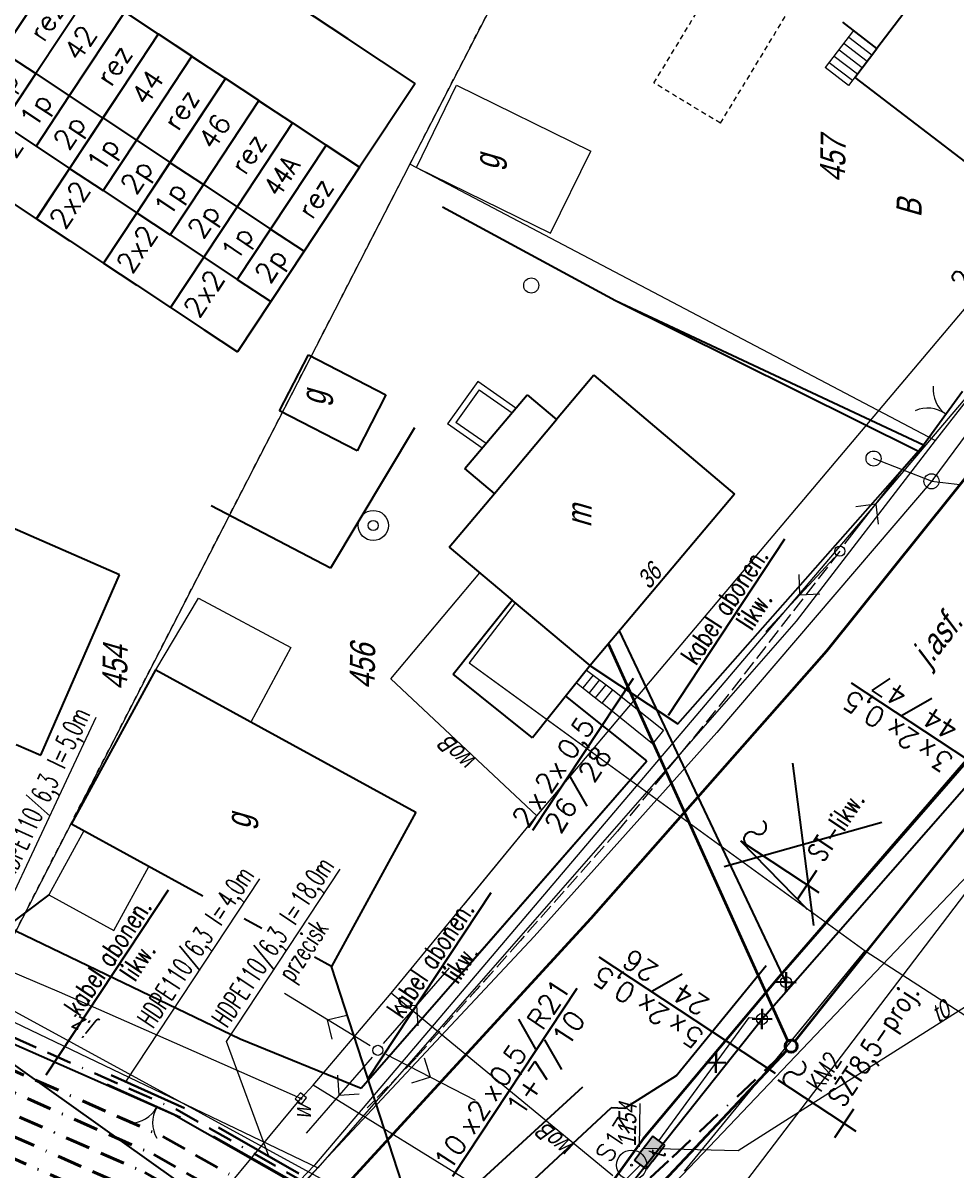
# Model space of a CAD drawing. Header units: millimetres. Extents: x 4848043 to 9699780, y 5827542 to 11659147.
# Drawn here: x 4849599.9 to 4849692.8, y 5830604.8 to 5830718.8 of the extents above; entities that cross this region are included whole.
import ezdxf
from ezdxf.enums import TextEntityAlignment as Align

# ---------------------------------------------------------------- set-up
doc = ezdxf.new("R2010")
doc.units = ezdxf.units.MM
doc.header["$MEASUREMENT"] = 0
for name, pattern in [('0', [0]), ('BORDER', [1.75, 0.5, -0.25, 0.5, -0.25, 0, -0.25]), ('BUD', [0]), ('BUW', [0.85, 0.5, -0.35]), ('DASHED', [0.75, 0.5, -0.25]), ('GUZ', [1, 0.5, -0.5]), ('KOC', [2, 1.5, -0.5]), ('KOJ', [0]), ('SCH', [0]), ('UPW', [0])]:
    doc.linetypes.add(name, pattern=pattern)
doc.layers.get('0').update_dxf_attribs({"lineweight": 18})
for name, color, linetype, lineweight in [('EADTD_T_0', 7, '0', 18), ('EBTPO_L_4', 7, '0', 18), ('EBTPO_L_6', 9, '0', 18), ('EBUOA_T_0', 7, '0', 25), ('EBUOA_T_1', 251, '0', 25), ('EBUPP_L_2', 7, '0', 13), ('EBUPP_L_3', 6, '0', 25), ('EDZPD_L_0', 251, '0', 18), ('EDZTD_T_0', 7, '0', 25), ('EUZOU_T_0', 251, '0', 18), ('EUZPU_L_4', 251, 'GUZ', 18), ('SDROK_T_0', 250, '0', 18), ('SDRPK_L_0', 7, '0', 35), ('SDRPK_L_2', 251, 'KOC', 18), ('SZNPS_T_0', 7, '0', 18), ('SZOPO_T_0', 251, '0', 18), ('TEL kable doziemne proj.', 32, 'BORDER', 30), ('TEL kanalizacja tel. proj.', 32, 'DASHED', 30), ('TEL rury', 6, 'Continuous', 30), ('TEL rury opis', 6, 'Continuous', 20), ('TES kable doziemne proj.', 4, 'BORDER', 40), ('TES kable napow. proj.', 241, 'LIN_NAPOW_PROJ', 35), ('TES zakończenia projektowane', 4, 'Continuous', 40), ('UEEPA_T_2', 251, '0', 18), ('UKKPA_T_4', 251, '0', 18), ('UKKPOR_L_0', 36, '0', 18), ('UTTOA_T_0', 7, '0', 18), ('UTTOO_T_0', 7, '0', 18), ('UTTPA_T_2', 34, '0', 18), ('UTTPO_L_0', 34, '0', 18), ('UWWOA_T_0', 251, '0', 18), ('UWWOO_T_0', 251, '0', 18), ('UWWPA_T_2', 251, '0', 18), ('UWWPO_L_0', 162, 'UPW', 18), ('UZB słupy telefoniczne', 32, 'Continuous', 30)]:
    doc.layers.add(name, color=color, linetype=linetype, lineweight=lineweight)
for name, color, linetype in [('S-T-DLUG', 30, 'Continuous'), ('SZOPO_L_0', 251, 'BGS'), ('TEL studnie istniejące', 34, 'Continuous'), ('TES kable kanałowe istn.', 140, 'Continuous'), ('TES kable kanałowe likw.', 9, 'KAB_KANAL_LIKW'), ('TES kable napow. likw.', 9, 'LIN_NAPOW_LIKW'), ('TES opisy kabli abon.', 30, 'Continuous'), ('TES opisy kabli rozdz.', 30, 'Continuous'), ('TES rury', 6, 'Continuous'), ('TES słup. PD', 6, 'Continuous'), ('TES zakończenia likwidowane', 9, 'Continuous')]:
    doc.layers.add(name, color=color, linetype=linetype)
doc.styles.add('ROMANS', font='simplex.shx')
doc.styles.add('SIMPLEX', font='simplex.shx', dxfattribs={"width": 0.8, "height": 1.5})
doc.styles.add('Simplex2', font='simplex.shx', dxfattribs={"width": 0.7})
doc.styles.get("Standard").update_dxf_attribs({"font": 'txt', "width": 0.8, "oblique": 15})
doc.linetypes.add('BGS', pattern='A,2.5,[133,ltypeshp.shx,S=0.2,R=0,X=0,Y=0],2.5', length=5)
doc.linetypes.add('KAB_KANAL_LIKW', pattern='A,0.5,[131,ltypeshp.shx,S=0.1,R=0,X=-0.1,Y=-0.1],0.2,[131,ltypeshp.shx,S=0.1,R=180,X=-0.1,Y=0.1],0.1', length=0.8)
doc.linetypes.add('LIN_NAPOW_LIKW', pattern='A,0.0001,[131,ltypeshp.shx,S=0.1,R=20,X=0.34023,Y=-0.12817],-0.1,[131,ltypeshp.shx,S=0.1,R=200,X=0.35977,Y=0.12817],-0.3,[135,l_napow.shx,S=0.1,R=0,X=-0.4,Y=0],-0.2,[135,l_napow.shx,S=0.1,R=180,X=0.2,Y=0],-0.2', length=0.8001)
doc.linetypes.add('LIN_NAPOW_PROJ', pattern='A,0.0001,-0.4,[136,l_napow.shx,S=0.1,R=0,X=-0.4,Y=0],-0.2,[137,l_napow.shx,S=0.1,R=0,X=-0.2,Y=0],-0.2', length=0.8001)

# ---------------------------------------------------------------- blocks, each defined once
blk = doc.blocks.new('OSP')
at = {"color": 0}
for radius in [0.75, 0.045]:
    blk.add_circle((0, 0), radius, dxfattribs=at)
blk = doc.blocks.new('BGB')
at = {"color": 0}
for centre, start, end in [((-1.5, 0.021), 0, 60.404), ((1.5, 0.021), 120, 180.404)]:
    blk.add_arc(centre, 1.5, start, end, dxfattribs=at)
blk = doc.blocks.new('SLS')
at = {"color": 0}
blk.add_circle((0, 0), 0.25, dxfattribs=at)
blk.add_circle((0, 0), 0.25, dxfattribs=at)
blk = doc.blocks.new('PNN')
at = {"color": 0}
for p, q in [((2.9395, 0.01539), (2.2324, 0.72249)), ((0.4395, 0.01539), (5.4395, 0.01539)), ((2.9395, 0.01539), (2.2324, -0.69171))]:
    blk.add_line(p, q, dxfattribs=at)
blk = doc.blocks.new('STD')
at = {"color": 0}
for radius in [0.75, 0.25]:
    blk.add_circle((0, 0), radius, dxfattribs=at)
blk = doc.blocks.new('ZAS')
at = {"color": 0}
for p, q in [((0.2, 0.2), (-0.2, 0.2)), ((-0.2, 0.2), (-0.2, -0.2)), ((0.2, -0.2), (0.2, 0.2)), ((-0.2, -0.2), (0.2, -0.2))]:
    blk.add_line(p, q, dxfattribs=at)
blk.add_circle((0, 0), 0.045, dxfattribs=at)
blk = doc.blocks.new('TR-SL1')
blk.add_circle((0, 0), 0.5)
blk = doc.blocks.new('UKK')
at = {"color": 0}
blk.add_circle((0, 0), 0.375, dxfattribs=at)
blk = doc.blocks.new('KB-RZP')
at = {"style": 'SIMPLEX'}
for s, p in [('/', (0.5, 0.389)), ('x', (-4.75, 0.25)), ('x', (-2.783, 0.25))]:
    blk.add_text(s, height=1, dxfattribs=at).set_placement(p)
for tag, p in [('POJ-KAB', (-5.158, 0.25)), ('DL-KAB', (0.19, -1.25))]:
    blk.add_attdef(tag, text='', height=1, dxfattribs=at).set_placement(p, align=Align.RIGHT)
for tag, p in [('KONS-KAB', (-3.5, 0.25)), ('SR-ZYL', (-0.85, 0.25)), ('SEP', (0.835, -1.25))]:
    blk.add_attdef(tag, text='', height=1, dxfattribs=at).set_placement(p, align=Align.CENTER)
for tag, p in [('NR-KAB', (1.5, 0.25)), ('DL-MON', (1.5, -1.25))]:
    blk.add_attdef(tag, p, '', height=1, dxfattribs=at)
at = {"style": 'SIMPLEX', "flags": 1}
blk.add_attdef('TYP-KAB', text='', height=0.5, dxfattribs=at).set_placement((-8.408, 0.25), align=Align.RIGHT)
blk.add_attdef('REJ-SZAF', (7.64, 0.25), '', height=0.5, dxfattribs=at)
blk = doc.blocks.new('KB-IWP')
at = {"style": 'SIMPLEX'}
for p in [(-1.218, 0.25), (0.637, 0.25)]:
    blk.add_text('x', height=1, dxfattribs=at).set_placement(p, align=Align.RIGHT)
for tag, p in [('POJ-KAB', (-2.134, 0.25)), ('DL-KAB', (-0.618, -1.25))]:
    blk.add_attdef(tag, text='', height=1, dxfattribs=at).set_placement(p, align=Align.RIGHT)
for tag, p in [('KONS-KAB', (-0.519, 0.25)), ('SR-ZYL', (2.116, 0.25)), ('SEP', (-0.022, -1.25))]:
    blk.add_attdef(tag, text='', height=1, dxfattribs=at).set_placement(p, align=Align.CENTER)
at = {"style": 'SIMPLEX', "flags": 1}
blk.add_attdef('TYP-KAB', text='', height=0.5, dxfattribs=at).set_placement((-6.017, 0.25), align=Align.RIGHT)
blk.add_attdef('REJ-SZAF', (6.387, 0.25), '', height=0.5, dxfattribs=at)
at = {"style": 'SIMPLEX'}
blk.add_attdef('DL-MON', (0.697, -1.25), '', height=1, dxfattribs=at)
blk = doc.blocks.new('OB')
at = {"style": 'ROMANS', "width": 0.6}
blk.add_text('l=', height=2, dxfattribs=at).set_placement((9.86, 0.18))
for tag, p in [('OB_TYP', (8.68, 0.18)), ('OB_SW', (11.54, -2.76))]:
    blk.add_attdef(tag, text='', height=2, dxfattribs=at).set_placement(p, align=Align.RIGHT)
blk.add_attdef('OB_DL', (11.91, 0.18), '', height=2, dxfattribs=at)
blk = doc.blocks.new('*U124')
for p, q in [((10, 0), (0, 0)), ((0, 0), (0, -4)), ((10, -4), (10, 0)), ((0, -4), (0, -8)), ((9, -4), (1, -4)), ((10, -8), (10, -4)), ((0, -8), (0, -12)), ((10, -12), (10, -8)), ((0, -12), (0, -16)), ((10, -16), (10, -12)), ((0, -16), (0, -20)), ((10, -20), (10, -16)), ((0, -20), (0, -24)), ((10, -24), (10, -20)), ((0, -24), (0, -28)), ((10, -28), (10, -24)), ((0, -28), (0, -32)), ((10, -32), (10, -28)), ((0, -32), (0, -36)), ((10, -36), (10, -32)), ((0, -36), (0, -40)), ((10, -40), (10, -36)), ((10, -40), (0, -40))]:
    blk.add_line(p, q)
at = {"style": 'SIMPLEX'}
for tag, p in [('SZAFA', (5, -2)), ('PUNKT', (5, -6))]:
    blk.add_attdef(tag, text='', height=2, dxfattribs=at).set_placement(p, align=Align.MIDDLE_CENTER)
blk = doc.blocks.new('*U123')
for p, q in [((6, 0), (0, 0)), ((0, 0), (0, -4)), ((6, 0), (6, -4)), ((12, 0), (6, 0)), ((22, 0), (12, 0)), ((12, 0), (12, -4)), ((22, -4), (22, 0)), ((0, -4), (0, -8)), ((6, -4), (6, -8)), ((12, -4), (6, -4)), ((22, -4), (12, -4)), ((12, -4), (12, -8)), ((22, -8), (22, -4)), ((6, -8), (0, -8)), ((12, -8), (6, -8)), ((22, -8), (12, -8))]:
    blk.add_line(p, q)
at = {"style": 'SIMPLEX'}
for s, p in [('2x2', (3, -2)), ('1p', (9, -2)), ('2p', (9, -6))]:
    blk.add_text(s, height=2, dxfattribs=at).set_placement(p, align=Align.MIDDLE_CENTER)
for tag, p in [('PARA1', (17, -2)), ('PARA2', (17, -6))]:
    blk.add_attdef(tag, text='', height=2, dxfattribs=at).set_placement(p, align=Align.MIDDLE_CENTER)
blk = doc.blocks.new('SK-2-I')
blk.add_hatch(color=256).paths.add_polyline_path([(0.265, -0.375), (0.765, -0.375), (0.765, 0.375), (0.265, 0.375), (-0.235, 0.375), (-0.735, 0.375), (-0.735, -0.375), (-0.235, -0.375)])
for p, q in [((-0.735, -0.375), (-0.735, 0.375)), ((-0.735, 0.375), (-0.235, 0.375)), ((0.265, 0.375), (-0.235, 0.375)), ((0.765, 0.375), (0.265, 0.375)), ((0.765, -0.375), (0.765, 0.375)), ((-0.235, -0.375), (-0.735, -0.375)), ((-0.235, -0.375), (0.265, -0.375)), ((0.265, -0.375), (0.765, -0.375))]:
    blk.add_line(p, q)

msp = doc.modelspace()

# ---------------------------------------------------------------- linework, layer by layer
at = {"layer": 'EBTPO_L_4', "linetype": 'BUW'}
for p, q in [((4849662.7, 5830712.84), (4849670.51, 5830725.7)), ((4849669.33, 5830708.84), (4849677.12, 5830721.7)), ((4849669.33, 5830708.84), (4849662.7, 5830712.84))]:
    msp.add_line(p, q, dxfattribs=at)
at = {"layer": 'EBTPO_L_6', "linetype": 'SCH'}
for p, q in [((4849682.57, 5830718.06), (4849679.75, 5830714.37)), ((4849682.08, 5830717.41), (4849684.39, 5830715.65)), ((4849684.88, 5830716.28), (4849682.57, 5830718.06)), ((4849681.12, 5830716.15), (4849683.43, 5830714.39)), ((4849681.61, 5830716.78), (4849683.92, 5830715.02)), ((4849684.88, 5830716.28), (4849682.06, 5830712.59)), ((4849680.63, 5830715.52), (4849682.94, 5830713.76)), ((4849682.06, 5830712.59), (4849679.75, 5830714.37)), ((4849680.14, 5830714.89), (4849682.46, 5830713.11)), ((4849656.65, 5830653.98), (4849655.62, 5830652.71)), ((4849656.65, 5830653.98), (4849655.62, 5830652.71)), ((4849655.99, 5830654.47), (4849658.62, 5830652.5)), ((4849655.99, 5830654.47), (4849658.62, 5830652.5)), ((4849657.28, 5830653.51), (4849656.25, 5830652.22)), ((4849657.28, 5830653.51), (4849656.25, 5830652.22)), ((4849654.99, 5830653.21), (4849657.56, 5830651.18)), ((4849654.99, 5830653.21), (4849657.56, 5830651.18)), ((4849657.91, 5830653.01), (4849656.86, 5830651.71)), ((4849657.91, 5830653.01), (4849656.86, 5830651.71)), ((4849657.56, 5830651.18), (4849658.62, 5830652.5)), ((4849657.56, 5830651.18), (4849658.62, 5830652.5)), ((4849658.62, 5830652.5), (4849663.67, 5830648.49)), ((4849658.62, 5830652.5), (4849663.67, 5830648.49)), ((4849662.56, 5830647.13), (4849657.56, 5830651.18)), ((4849662.56, 5830647.13), (4849657.56, 5830651.18))]:
    msp.add_line(p, q, dxfattribs=at)
at = {"layer": 'EBTPO_L_6', "linetype": '0'}
for p, q in [((4849645.18, 5830683.17), (4849642.17, 5830678.94)), ((4849645.18, 5830683.17), (4849642.17, 5830678.94)), ((4849648.98, 5830680.52), (4849645.18, 5830683.17)), ((4849648.98, 5830680.52), (4849645.18, 5830683.17)), ((4849645.33, 5830682.32), (4849643.01, 5830679.08)), ((4849645.33, 5830682.32), (4849643.01, 5830679.08)), ((4849645.33, 5830682.32), (4849648.59, 5830680.04)), ((4849645.33, 5830682.32), (4849648.59, 5830680.04)), ((4849645.63, 5830676.54), (4849642.17, 5830678.94)), ((4849645.63, 5830676.54), (4849642.17, 5830678.94)), ((4849646.01, 5830677.01), (4849643.01, 5830679.08)), ((4849646.01, 5830677.01), (4849643.01, 5830679.08)), ((4849663.67, 5830648.49), (4849662.56, 5830647.13)), ((4849663.67, 5830648.49), (4849662.56, 5830647.13)), ((4849662.56, 5830647.13), (4849662.56, 5830647.13)), ((4849662.56, 5830647.13), (4849662.56, 5830647.13))]:
    msp.add_line(p, q, dxfattribs=at)
at = {"layer": 'EBUPP_L_2', "linetype": '0'}
for p, q in [((4849639.08, 5830704.44), (4849643.07, 5830712.61)), ((4849643.07, 5830712.61), (4849656.43, 5830706.07)), ((4849652.43, 5830697.9), (4849656.43, 5830706.07)), ((4849639.08, 5830704.44), (4849652.43, 5830697.9)), ((4849613.17, 5830654.49), (4849617.42, 5830661.64)), ((4849617.42, 5830661.64), (4849626.59, 5830656.71)), ((4849626.59, 5830656.71), (4849622.62, 5830649.3)), ((4849606, 5830638.48), (4849602.53, 5830632.12)), ((4849608.98, 5830628.58), (4849612.46, 5830634.94)), ((4849602.53, 5830632.12), (4849608.98, 5830628.58))]:
    msp.add_line(p, q, dxfattribs=at)
at = {"layer": 'EBUPP_L_3', "linetype": 'BUD'}
for p, q in [((4849693.91, 5830728.1), (4849684.88, 5830716.28)), ((4849693.91, 5830728.1), (4849684.88, 5830716.28)), ((4849684.88, 5830716.28), (4849681.49, 5830718.88)), ((4849682.67, 5830713.4), (4849684.88, 5830716.28)), ((4849682.67, 5830713.4), (4849694.83, 5830704.12)), ((4849656.72, 5830683.78), (4849653.02, 5830679.39)), ((4849656.72, 5830683.78), (4849670.73, 5830671.97)), ((4849643.91, 5830674.51), (4849650.1, 5830681.84)), ((4849650.1, 5830681.84), (4849653.02, 5830679.39)), ((4849646.83, 5830672.03), (4849653.02, 5830679.39)), ((4849646.83, 5830672.03), (4849643.91, 5830674.51)), ((4849642.33, 5830666.71), (4849646.83, 5830672.03)), ((4849670.73, 5830671.97), (4849656.36, 5830654.92)), ((4849642.33, 5830666.71), (4849648.6, 5830661.44)), ((4849642.72, 5830654.07), (4849648.6, 5830661.44)), ((4849656.36, 5830654.92), (4849648.6, 5830661.44)), ((4849656.36, 5830654.92), (4849650.63, 5830647.74)), ((4849650.63, 5830647.74), (4849642.72, 5830654.07))]:
    msp.add_line(p, q, dxfattribs=at)
at = {"layer": 'EBUPP_L_3', "linetype": '0'}
for p, q in [((4849625.47, 5830680.24), (4849628.35, 5830685.83)), ((4849628.35, 5830685.83), (4849636.04, 5830681.85)), ((4849656.72, 5830683.78), (4849653.02, 5830679.39)), ((4849656.72, 5830683.78), (4849670.73, 5830671.97)), ((4849636.04, 5830681.85), (4849633.18, 5830676.28)), ((4849643.91, 5830674.51), (4849650.1, 5830681.84)), ((4849650.1, 5830681.84), (4849653.02, 5830679.39)), ((4849633.18, 5830676.28), (4849625.47, 5830680.24)), ((4849646.83, 5830672.03), (4849653.02, 5830679.39)), ((4849609.54, 5830663.96), (4849585.92, 5830674.24)), ((4849646.83, 5830672.03), (4849643.91, 5830674.51)), ((4849642.33, 5830666.71), (4849646.83, 5830672.03)), ((4849670.73, 5830671.97), (4849656.36, 5830654.92)), ((4849642.33, 5830666.71), (4849648.6, 5830661.44)), ((4849601.71, 5830646.02), (4849609.54, 5830663.96)), ((4849642.72, 5830654.07), (4849648.6, 5830661.44)), ((4849656.36, 5830654.92), (4849648.6, 5830661.44)), ((4849604.77, 5830639.14), (4849613.17, 5830654.49)), ((4849613.17, 5830654.49), (4849639.02, 5830640.35)), ((4849656.36, 5830654.92), (4849650.63, 5830647.74)), ((4849650.63, 5830647.74), (4849642.72, 5830654.07)), ((4849599.27, 5830647.08), (4849601.71, 5830646.02)), ((4849639.02, 5830640.35), (4849630.62, 5830625)), ((4849617.84, 5830631.99), (4849604.77, 5830639.14)), ((4849623.7, 5830628.78), (4849621.95, 5830629.74)), ((4849630.62, 5830625), (4849628.94, 5830625.92))]:
    msp.add_line(p, q, dxfattribs=at)
at = {"layer": 'EDZPD_L_0', "linetype": '0'}
for p, q in [((4849668.17, 5830762.57), (4849638.43, 5830704.77)), ((4849667.28, 5830597.6), (4849760.08, 5830719.51)), ((4849638.43, 5830704.77), (4849595.45, 5830621.2)), ((4849690.69, 5830677.29), (4849638.43, 5830704.77)), ((4849690.69, 5830677.29), (4849638.43, 5830704.77)), ((4849697.07, 5830685.5), (4849628.93, 5830605.26)), ((4849697.07, 5830685.5), (4849690.69, 5830677.29)), ((4849697.07, 5830685.5), (4849690.69, 5830677.29)), ((4849690.69, 5830677.29), (4849676.84, 5830659.34)), ((4849676.84, 5830659.34), (4849629.27, 5830604.98)), ((4849617.37, 5830553.72), (4849699.56, 5830640.01)), ((4849659.04, 5830597.47), (4849699.56, 5830640.01)), ((4849595.45, 5830621.2), (4849629.27, 5830604.98)), ((4849628.93, 5830605.26), (4849616.48, 5830592.24)), ((4849629.27, 5830604.98), (4849627.33, 5830602.79))]:
    msp.add_line(p, q, dxfattribs=at)
at = {"layer": 'EUZPU_L_4', "linetype": 'GUZ'}
for p, q in [((4849638.43, 5830704.77), (4849668.17, 5830762.57)), ((4849595.45, 5830621.2), (4849638.43, 5830704.77))]:
    msp.add_line(p, q, dxfattribs=at)
at = {"layer": 'SDRPK_L_0', "linetype": 'KOJ'}
for p, q in [((4849679.91, 5830656.4), (4849704.42, 5830687.01)), ((4849679.91, 5830656.4), (4849704.42, 5830687.01)), ((4849656.47, 5830629.82), (4849679.91, 5830656.4)), ((4849656.47, 5830629.82), (4849679.91, 5830656.4)), ((4849694.97, 5830646.91), (4849675.09, 5830623.92)), ((4849695.1, 5830646.83), (4849675.09, 5830623.92)), ((4849630.2, 5830601.22), (4849656.47, 5830629.82)), ((4849675.09, 5830623.92), (4849661.62, 5830607.88)), ((4849675.09, 5830623.92), (4849661.62, 5830607.88)), ((4849661.62, 5830607.88), (4849657.17, 5830601.7))]:
    msp.add_line(p, q, dxfattribs=at)
at = {"layer": 'SDRPK_L_2', "linetype": 'KOC'}
for p, q in [((4849681.19, 5830666.3), (4849670.09, 5830652.02)), ((4849681.19, 5830666.3), (4849670.09, 5830652.02)), ((4849670.09, 5830652.02), (4849659.09, 5830638.47)), ((4849670.09, 5830652.02), (4849659.09, 5830638.47)), ((4849659.09, 5830638.47), (4849649.39, 5830627.56)), ((4849659.09, 5830638.47), (4849649.39, 5830627.56)), ((4849649.39, 5830627.56), (4849639.04, 5830615.92)), ((4849649.39, 5830627.56), (4849644.22, 5830621.74)), ((4849639.04, 5830615.92), (4849634.19, 5830610.97))]:
    msp.add_line(p, q, dxfattribs=at)
at = {"layer": 'SZOPO_L_0', "linetype": 'BGS'}
for p, q in [((4849658.87, 5830691.18), (4849641.69, 5830700.51)), ((4849689.03, 5830676.22), (4849658.87, 5830691.18)), ((4849689.5, 5830676.85), (4849658.87, 5830691.18)), ((4849693.39, 5830682.17), (4849689.5, 5830676.85)), ((4849638.9, 5830678.56), (4849630.55, 5830664.6)), ((4849686.25, 5830673.09), (4849689.5, 5830676.85)), ((4849686.25, 5830673.09), (4849689.03, 5830676.22)), ((4849665.08, 5830649.13), (4849686.25, 5830673.09)), ((4849665.08, 5830649.13), (4849686.25, 5830673.09)), ((4849630.55, 5830664.6), (4849618.68, 5830670.8)), ((4849656.34, 5830654.92), (4849665.08, 5830649.13)), ((4849656.34, 5830654.92), (4849665.08, 5830649.13)), ((4849662.01, 5830645.44), (4849653.93, 5830651.88)), ((4849662.01, 5830645.44), (4849653.93, 5830651.88)), ((4849633.59, 5830612.9), (4849662.01, 5830645.44)), ((4849643.75, 5830624.53), (4849662.01, 5830645.44)), ((4849662.01, 5830645.44), (4849662.01, 5830645.44)), ((4849602.53, 5830632.12), (4849598.33, 5830628.97)), ((4849598.33, 5830628.97), (4849621.55, 5830617.8)), ((4849614.94, 5830610.25), (4849598.72, 5830617.42)), ((4849621.55, 5830617.8), (4849633.59, 5830612.9)), ((4849627.04, 5830603.38), (4849614.94, 5830610.25))]:
    msp.add_line(p, q, dxfattribs=at)
at = {"layer": 'SZOPO_L_0', "linetype": 'KOC'}
msp.add_line((4849662.01, 5830645.44), (4849662.01, 5830645.44), dxfattribs=at)
at = {"layer": 'TEL kable doziemne proj.', "ltscale": 5}
for p, q in [((4849675.86, 5830624.45), (4849675.83, 5830622.45)), ((4849676.84, 5830623.43), (4849674.84, 5830623.47)), ((4849673.48, 5830620.79), (4849673.44, 5830618.79)), ((4849674.46, 5830619.77), (4849672.46, 5830619.81)), ((4849664.51, 5830606.02), (4849676.35, 5830617.09)), ((4849668.89, 5830616.44), (4849668.85, 5830614.44)), ((4849669.87, 5830615.42), (4849667.87, 5830615.46))]:
    msp.add_line(p, q, dxfattribs=at)
msp.add_lwpolyline([(4849491.59, 5830726.04), (4849467.76, 5830683.08), (4849486.03, 5830674.39), (4849500.74, 5830667.78), (4849518.69, 5830659.31), (4849525.68, 5830656.59), (4849534.63, 5830652.58), (4849552.1, 5830645.78), (4849565.5, 5830645.09), (4849598.26, 5830627.88), (4849594.15, 5830620.06), (4849598.96, 5830617.97), (4849615.21, 5830610.79), (4849627.49, 5830603.81), (4849627.05, 5830599.46)], dxfattribs=at)
at = {"layer": 'TEL kanalizacja tel. proj.', "ltscale": 5}
msp.add_line((4849643.17, 5830586.06), (4849664.51, 5830606.02), dxfattribs=at)
at = {"layer": 'TEL rury'}
for p, q in [((4849616.01, 5830610.91), (4849608.72, 5830614.2)), ((4849615.6, 5830610), (4849608.31, 5830613.29)), ((4849627.4, 5830604.43), (4849619.4, 5830608.99)), ((4849626.91, 5830603.56), (4849618.9, 5830608.12))]:
    msp.add_line(p, q, dxfattribs=at)
at = {"layer": 'TEL rury opis'}
for p, q in [((4849598.36, 5830630.91), (4849607.24, 5830649.81)), ((4849620.18, 5830617.54), (4849631.5, 5830634.67)), ((4849610.18, 5830613.54), (4849623.52, 5830633.71)), ((4849624.39, 5830606.15), (4849620.18, 5830617.54))]:
    msp.add_line(p, q, dxfattribs=at)
at = {"layer": 'TES kable doziemne proj.', "ltscale": 5}
for points in [[(4849489.26, 5830728.02), (4849474.3, 5830701.06), (4849471.53, 5830700.18), (4849460.8, 5830680.86), (4849483.93, 5830669.85), (4849498.65, 5830663.24), (4849516.71, 5830654.71), (4849520.23, 5830653.35), (4849521.17, 5830650.83), (4849522.98, 5830650.13), (4849531.92, 5830646.12), (4849550.61, 5830638.85), (4849563.61, 5830638.18), (4849587.04, 5830625.87), (4849581.67, 5830615.66), (4849595.35, 5830609.73), (4849611.15, 5830602.74), (4849617.94, 5830598.88), (4849617.65, 5830595.99)], [(4849586.24, 5830630.8), (4849592.44, 5830627.55), (4849587.22, 5830617.62), (4849596.96, 5830613.39), (4849612.96, 5830606.32), (4849622.19, 5830601.07), (4849622.19, 5830601.07), (4849621.83, 5830597.53)], [(4849596.08, 5830630.18), (4849589.99, 5830618.6), (4849597.76, 5830615.23), (4849613.86, 5830608.11), (4849624.31, 5830602.17), (4849623.92, 5830598.3)], [(4849584.78, 5830629.31), (4849589.74, 5830626.71), (4849584.45, 5830616.64), (4849596.16, 5830611.56), (4849612.06, 5830604.53), (4849620.07, 5830599.97), (4849619.74, 5830596.76)], [(4849581.34, 5830626.6), (4849584.34, 5830625.03), (4849578.9, 5830614.69), (4849594.55, 5830607.9), (4849610.25, 5830600.95), (4849615.82, 5830597.79), (4849615.56, 5830595.22)]]:
    msp.add_lwpolyline(points, dxfattribs=at)
at = {"layer": 'TES kable kanałowe istn.', "linetype": 'ByBlock'}
for p, q in [((4849664.91, 5830614.15), (4849673.88, 5830625.1)), ((4849664.91, 5830614.15), (4849659.79, 5830610.9)), ((4849626.89, 5830581.61), (4849658.44, 5830610.95)), ((4849659.79, 5830610.9), (4849658.44, 5830610.95))]:
    msp.add_line(p, q, dxfattribs=at)
at = {"layer": 'TES kable kanałowe likw.', "linetype": 'KAB_KANAL_LIKW', "ltscale": 5}
msp.add_line((4849619.84, 5830580.23), (4849655.62, 5830613.04), dxfattribs=at)
at = {"layer": 'TES kable napow. likw.', "ltscale": 5}
for p, q in [((4849673.46, 5830619.79), (4849730.31, 5830684.67)), ((4849675.84, 5830623.4), (4849659.28, 5830658.39)), ((4849643.71, 5830583.51), (4849580.46, 5830628.45)), ((4849644.06, 5830583.77), (4849630.62, 5830625)), ((4849644.71, 5830583.65), (4849673.46, 5830619.79))]:
    msp.add_line(p, q, dxfattribs=at)
at = {"layer": 'TES kable napow. proj.', "ltscale": 5}
for p, q in [((4849676.03, 5830617.61), (4849658.18, 5830657.08)), ((4849644.76, 5830583.62), (4849675.93, 5830616.65))]:
    msp.add_line(p, q, dxfattribs=at)
msp.add_lwpolyline([(4849676.73, 5830617.56), (4849730.29, 5830684.6)], dxfattribs=at)
at = {"layer": 'TES opisy kabli rozdz.'}
for p, q in [((4849660.64, 5830653.64), (4849650.64, 5830638.52)), ((4849682.33, 5830653.2), (4849697.24, 5830643.35)), ((4849657.24, 5830625.98), (4849674.76, 5830614.39)), ((4849655.04, 5830622.82), (4849642.68, 5830604.13))]:
    msp.add_line(p, q, dxfattribs=at)
at = {"layer": 'TES rury', "linetype": 'Continuous'}
for p, q in [((4849675.7, 5830667.49), (4849664.11, 5830649.95)), ((4849676.49, 5830645.22), (4849678.58, 5830629.09)), ((4849669.7, 5830634.96), (4849685.36, 5830639.35)), ((4849614.38, 5830632.58), (4849602.23, 5830614.19)), ((4849646.47, 5830632.34), (4849634.31, 5830613.95)), ((4849675.03, 5830613.75), (4849682.79, 5830608.62)), ((4849682.56, 5830610.82), (4849680.68, 5830607.97))]:
    msp.add_line(p, q, dxfattribs=at)
for centre, start, end in [((4849677.08, 5830614.99), 236.5292, 56.5292), ((4849676.29, 5830613.78), 56.5292, 236.5292)]:
    msp.add_arc(centre, 0.721, start, end, dxfattribs=at)
at = {"layer": 'TES zakończenia likwidowane', "color": 0, "linetype": 'Continuous'}
for p, q in [((4849671.32, 5830637.49), (4849679.09, 5830632.35)), ((4849671.32, 5830637.49), (4849677.96, 5830630.71)), ((4849678.86, 5830634.55), (4849676.98, 5830631.71))]:
    msp.add_line(p, q, dxfattribs=at)
for centre, start, end in [((4849673.16, 5830638.87), 236.5292, 56.5292), ((4849672.37, 5830637.66), 56.5292, 236.5292)]:
    msp.add_arc(centre, 0.721, start, end, dxfattribs=at)
at = {"layer": 'TES zakończenia projektowane'}
msp.add_circle((4849676.35, 5830617.09), 0.609, dxfattribs=at)
at = {"layer": 'UKKPOR_L_0', "linetype": '0'}
for p, q in [((4849690.48, 5830673.42), (4849699.21, 5830685.26)), ((4849690.31, 5830673.24), (4849684.55, 5830675.5)), ((4849690.48, 5830673.42), (4849668.97, 5830648.28)), ((4849690.48, 5830673.42), (4849668.97, 5830648.28)), ((4849690.31, 5830673.24), (4849693.13, 5830672.91)), ((4849668.97, 5830648.28), (4849650.8, 5830627.98)), ((4849668.97, 5830648.28), (4849650.8, 5830627.98)), ((4849650.8, 5830627.98), (4849630.27, 5830606.08)), ((4849630.26, 5830603.54), (4849598.86, 5830620.68)), ((4849630.27, 5830606.08), (4849623.56, 5830598.92))]:
    msp.add_line(p, q, dxfattribs=at)
at = {"layer": 'UTTPO_L_0', "linetype": '0'}
for p, q in [((4849648.95, 5830661.18), (4849644.34, 5830655.18)), ((4849648.95, 5830661.18), (4849644.34, 5830655.18)), ((4849644.34, 5830655.18), (4849683.7, 5830626.55)), ((4849644.34, 5830655.18), (4849683.7, 5830626.55)), ((4849709.4, 5830630.97), (4849676.2, 5830609.92)), ((4849709.4, 5830630.97), (4849676.2, 5830609.92)), ((4849665.75, 5830604.65), (4849683.7, 5830626.55)), ((4849674.72, 5830615.6), (4849683.7, 5830626.55)), ((4849683.7, 5830626.55), (4849709.69, 5830609.8)), ((4849683.7, 5830626.55), (4849709.69, 5830609.8)), ((4849663.19, 5830607.68), (4849672.18, 5830619.95)), ((4849672.18, 5830619.95), (4849673.46, 5830619.79)), ((4849676.2, 5830609.92), (4849671.08, 5830606.67)), ((4849671.08, 5830606.67), (4849661.67, 5830606.92)), ((4849646.84, 5830590.8), (4849661.37, 5830605.3))]:
    msp.add_line(p, q, dxfattribs=at)
at = {"layer": 'UWWPO_L_0', "linetype": 'UPW'}
for p, q in [((4849651.07, 5830639.99), (4849694.3, 5830691.19)), ((4849651.07, 5830639.99), (4849694.3, 5830691.19)), ((4849636.52, 5830653.62), (4849645.38, 5830664.14)), ((4849636.52, 5830653.62), (4849645.38, 5830664.14)), ((4849651.07, 5830639.99), (4849636.52, 5830653.62)), ((4849651.07, 5830639.99), (4849636.52, 5830653.62)), ((4849636.56, 5830622.37), (4849651.07, 5830639.99)), ((4849643.82, 5830631.18), (4849651.07, 5830639.99)), ((4849603.59, 5830622.44), (4849573.22, 5830635.36)), ((4849627.57, 5830611.87), (4849603.59, 5830622.44)), ((4849628.81, 5830613.21), (4849636.56, 5830622.37)), ((4849658.6, 5830604.19), (4849636.56, 5830622.37)), ((4849628.81, 5830613.21), (4849627.57, 5830611.87)), ((4849647.39, 5830601.75), (4849628.81, 5830613.21)), ((4849610.42, 5830591.19), (4849627.57, 5830611.87))]:
    msp.add_line(p, q, dxfattribs=at)

# ---------------------------------------------------------------- block references
at = {"layer": 'SZNPS_T_0', "color": 251, "xscale": 2, "yscale": 2, "zscale": 2, "rotation": 88.97723720235952}
msp.add_blockref('OSP', (4849660.48, 5830605.26), dxfattribs=at)
at = {"layer": 'SZOPO_T_0'}
for p, xscale, yscale, zscale, rotation in [((4849691.73, 5830679.91), 2.000000000130532, 2.000000000130532, 2.000000000130532, 53.6372474017414), ((4849613.25, 5830611), 1.999999999914478, 1.999999999914478, 1.999999999914478, 150.3672371863099)]:
    msp.add_blockref('BGB', p, dxfattribs=dict(at, xscale=xscale, yscale=yscale, zscale=zscale, rotation=rotation))
at = {"layer": 'TEL rury opis'}
for p, rotation, values in [((4849600.04, 5830635.55), 64.85638137183399, {'OB_TYP': 'HDPE110/6,3', 'OB_DL': '5,0m'}), ((4849621.72, 5830620.69), 56.52915817698229, {'OB_TYP': 'HDPE110/6,3', 'OB_DL': '18,0m', 'OB_SW': 'przecisk'}), ((4849614.33, 5830620.63), 56.52915817698229, {'OB_TYP': 'HDPE110/6,3', 'OB_DL': '4,0m'})]:
    msp.add_blockref('OB', p, dxfattribs=dict(at, rotation=rotation)).add_auto_attribs(values)
at = {"layer": 'TEL studnie istniejące', "xscale": 2, "yscale": 2, "zscale": 2, "rotation": 52.58913898407817}
msp.add_blockref('SK-2-I', (4849662.26, 5830606.47), dxfattribs=at)
at = {"layer": 'TES opisy kabli abon.', "linetype": 'Continuous'}
for p, xscale, yscale, zscale, rotation, values in [((4849697.42, 5830696.75), 1.999999999546577, 1.999999999546577, 1.999999999546577, 56.52915818062414, {'POJ-KAB': '2', 'KONS-KAB': '2', 'DL-KAB': '22', 'DL-MON': '24', 'SR-ZYL': '0,5', 'SEP': '/'}), ((4849687.93, 5830649.5), 1.999999999546576, 1.999999999546576, 1.999999999546576, 146.5291581761859, {'POJ-KAB': '3', 'KONS-KAB': '2', 'DL-KAB': '44', 'DL-MON': '47', 'SR-ZYL': '0,5', 'SEP': '/'}), ((4849653.84, 5830643.36), 1.999999999546577, 1.999999999546577, 1.999999999546577, 56.52915818062414, {'POJ-KAB': '2', 'KONS-KAB': '2', 'DL-KAB': '26', 'DL-MON': '28', 'SR-ZYL': '0,5', 'SEP': '/'}), ((4849663.1, 5830622.1), 1.999999999546578, 1.999999999546578, 1.999999999546578, 146.5291581761859, {'POJ-KAB': '5', 'KONS-KAB': '2', 'DL-KAB': '24', 'DL-MON': '26', 'SR-ZYL': '0,5', 'SEP': '/'})]:
    msp.add_blockref('KB-IWP', p, dxfattribs=dict(at, xscale=xscale, yscale=yscale, zscale=zscale, rotation=rotation)).add_auto_attribs(values)
at = {"layer": 'TES opisy kabli rozdz.', "xscale": 1.999999999999999, "yscale": 1.999999999999999, "zscale": 1.999999999999999, "rotation": 56.52915817628497}
msp.add_blockref('KB-RZP', (4849650.37, 5830615.76), dxfattribs=at).add_auto_attribs({'POJ-KAB': '10', 'KONS-KAB': '2', 'SR-ZYL': '0,5', 'NR-KAB': 'R21', 'DL-KAB': '1+7', 'DL-MON': '10', 'SEP': '/'})
at = {"layer": 'TES słup. PD', "rotation": 56.52915818203852}
for name, p, values in [('*U124', (4849600.06, 5830726.52), {'SZAFA': 'PKJ01', 'PUNKT': '21'}), ('*U123', (4849587.93, 5830708.17), {'PARA1': '40', 'PARA2': 'rez'}), ('*U123', (4849594.6, 5830703.76), {'PARA1': '42', 'PARA2': 'rez'}), ('*U123', (4849601.28, 5830699.35), {'PARA1': '44', 'PARA2': 'rez'}), ('*U123', (4849607.95, 5830694.94), {'PARA1': '46', 'PARA2': 'rez'})]:
    msp.add_blockref(name, p, dxfattribs=at).add_auto_attribs(values)
at = {"layer": 'TES słup. PD'}
ref = msp.add_blockref('*U123', (4849614.62, 5830690.52), dxfattribs=dict(at, rotation=56.52915818203852))
ref.add_attrib('PARA1', '44A', dxfattribs={"layer": '0', "height": 2, "rotation": 56.5292, "style": 'SIMPLEX', "width": 0.8}).set_placement((4849625.67, 5830703.6), align=Align.MIDDLE_CENTER)
ref.add_attrib('PARA2', 'rez', dxfattribs={"layer": '0', "height": 2, "rotation": 56.5292, "style": 'SIMPLEX'}).set_placement((4849629, 5830701.4), align=Align.MIDDLE_CENTER)
at = {"layer": 'UEEPA_T_2'}
for name, p, xscale, yscale, zscale, rotation in [('PNN', (4849681.19, 5830666.3), 1.999999999883877, 1.999999999883877, 1.999999999883877, 52.29723719908694), ('PNN', (4849681.19, 5830666.3), 2.000000000186478, 2.000000000186478, 2.000000000186478, 52.29724625444467), ('PNN', (4849681.19, 5830666.3), 2.000000000178856, 2.000000000178856, 2.000000000178856, 227.2072371915648), ('PNN', (4849681.19, 5830666.3), 1.999999999825563, 1.999999999825563, 1.999999999825563, 227.207233998724), ('SLS', (4849681.19, 5830666.3), 2, 2, 2, 88.97723720235952), ('SLS', (4849681.19, 5830666.3), 2, 2, 2, 88.97723720235952), ('PNN', (4849635.24, 5830616.67), 2.00000000039975, 2.00000000039975, 2.00000000039975, 48.86723720242236), ('PNN', (4849635.24, 5830616.67), 2.00000000023209, 2.00000000023209, 2.00000000023209, 148.4672372027831), ('PNN', (4849635.24, 5830616.67), 1.999999999915951, 1.999999999915951, 1.999999999915951, 228.9172371947809), ('SLS', (4849635.24, 5830616.67), 2, 2, 2, 88.97723720235952), ('PNN', (4849635.24, 5830616.67), 2.000000000209566, 2.000000000209566, 2.000000000209566, 332.7272372035544)]:
    msp.add_blockref(name, p, dxfattribs=dict(at, xscale=xscale, yscale=yscale, zscale=zscale, rotation=rotation))
at = {"layer": 'UKKPA_T_4', "xscale": 2, "yscale": 2, "zscale": 2, "rotation": 88.97723720235952}
for p in [(4849650.5, 5830692.71), (4849684.55, 5830675.5), (4849690.31, 5830673.24)]:
    msp.add_blockref('UKK', p, dxfattribs=at)
at = {"layer": 'UTTPA_T_2', "xscale": 2.2, "yscale": 2.2, "zscale": 2, "rotation": 88.97723720235952}
for p in [(4849675.84, 5830623.45), (4849675.84, 5830623.45), (4849673.46, 5830619.79), (4849673.46, 5830619.79)]:
    msp.add_blockref('SLS', p, dxfattribs=at)
at = {"layer": 'UWWOA_T_0', "xscale": 1.999999999778843, "yscale": 1.999999999778843, "zscale": 1.999999999778843, "rotation": 50.32723720030407}
msp.add_blockref('ZAS', (4849627.59, 5830611.89), dxfattribs=at)
at = {"layer": 'UWWPA_T_2', "xscale": 2, "yscale": 2, "zscale": 2, "rotation": 88.97723720235952}
msp.add_blockref('STD', (4849634.79, 5830668.85), dxfattribs=at)
at = {"layer": 'UZB słupy telefoniczne', "xscale": 1.2, "yscale": 1.2, "rotation": 268.9772372023595}
msp.add_blockref('TR-SL1', (4849676.35, 5830617.09), dxfattribs=at)

# ---------------------------------------------------------------- texts
at = {"layer": 'EADTD_T_0', "insert": (4849662.93, 5830663.23), "char_height": 1.8, "attachment_point": 8, "rotation": 49.8964, "line_spacing_factor": 0.82}
msp.add_mtext('36', dxfattribs=at)
at = {"layer": 'EBUOA_T_0', "insert": (4849648.08, 5830704.18), "char_height": 2.5, "width": 2, "attachment_point": 7, "rotation": 88.9772, "line_spacing_factor": 0.82}
msp.add_mtext('g', dxfattribs=at)
at = {"layer": 'EBUOA_T_1', "char_height": 2.48, "attachment_point": 9, "rotation": 88.9772, "line_spacing_factor": 0.82}
for s, insert in [('g', (4849630.83, 5830682.22)), ('m', (4849656.51, 5830670.86)), ('g', (4849623.39, 5830640.13))]:
    msp.add_mtext(s, dxfattribs=dict(at, insert=insert))
at = {"layer": 'EDZTD_T_0', "char_height": 2.5, "width": 6, "rotation": 88.9772, "line_spacing_factor": 0.82}
for s, insert, attachment_point in [('457', (4849681.78, 5830705.2), 8), ('456', (4849633.72, 5830654.83), 5)]:
    msp.add_mtext(s, dxfattribs=dict(at, insert=insert, attachment_point=attachment_point))
at = {"layer": 'EDZTD_T_0', "char_height": 2.48, "attachment_point": 5, "rotation": 88.9772, "line_spacing_factor": 0.82}
for s, insert in [('454', (4849609.11, 5830654.71)), ('456', (4849633.72, 5830654.83))]:
    msp.add_mtext(s, dxfattribs=dict(at, insert=insert))
at = {"layer": 'EUZOU_T_0', "lineweight": 18, "oblique": 15, "width": 0.8}
msp.add_text('B', height=2.5, rotation=88.9772, dxfattribs=at).set_placement((4849690.06, 5830699.45), align=Align.BOTTOM_LEFT)
at = {"layer": 'S-T-DLUG', "style": 'ROMANS'}
msp.add_text('S17', height=1.8, rotation=57.3734, dxfattribs=at).set_placement((4849658.3, 5830605.37))
at = {"layer": 'SDROK_T_0', "insert": (4849694.15, 5830658.68), "char_height": 2.5, "width": 6.48, "attachment_point": 9, "rotation": 52.089, "line_spacing_factor": 0.82}
msp.add_mtext('j.asf.', dxfattribs=at)
at = {"layer": 'SDROK_T_0', "insert": (4849605.88, 5830619.28), "char_height": 1.8, "attachment_point": 5, "rotation": 156.2213, "line_spacing_factor": 0.82}
msp.add_mtext('j.z.', dxfattribs=at)
at = {"layer": 'SZNPS_T_0', "color": 251, "insert": (4849660.93, 5830607.1), "char_height": 1.8, "attachment_point": 7, "rotation": 88.9772, "line_spacing_factor": 0.82}
msp.add_mtext('{\\L1154}', dxfattribs=at)
at = {"layer": 'TES rury', "linetype": 'Continuous'}
for s, height, style, width, p in [('kabel abonen.', 2, 'Simplex2', 0.7, (4849666.87, 5830654.85)), ('likw.', 2, 'Simplex2', 0.7, (4849672.4, 5830658.31)), ('kabel abonen.', 2, 'Simplex2', 0.7, (4849605.55, 5830619.95)), ('kabel abonen.', 2, 'Simplex2', 0.7, (4849637.63, 5830619.71)), ('likw.', 2, 'Simplex2', 0.7, (4849611.08, 5830623.4)), ('likw.', 2, 'Simplex2', 0.7, (4849643.16, 5830623.17)), ('SŻT8,5-proj.', 2, 'ROMANS', 0.8, (4849681.54, 5830610.89)), ('KM2', 1.8, 'ROMANS', 0.8, (4849679.26, 5830612.4))]:
    msp.add_text(s, height=height, rotation=56.5292, dxfattribs=dict(at, style=style, width=width)).set_placement(p)
at = {"layer": 'TES zakończenia likwidowane', "color": 0, "linetype": 'Continuous', "style": 'ROMANS', "width": 0.7}
msp.add_text('ST-likw.', height=2, rotation=56.5292, dxfattribs=at).set_placement((4849679.55, 5830635.26))
at = {"layer": 'UTTOA_T_0', "insert": (4849662.08, 5830606.49), "char_height": 1.8, "attachment_point": 3, "rotation": 88.9772, "line_spacing_factor": 0.82}
msp.add_mtext('t', dxfattribs=at)
at = {"layer": 'UTTOO_T_0', "insert": (4849691.01, 5830619.32), "char_height": 1.8, "attachment_point": 7, "rotation": 32.3781, "line_spacing_factor": 0.82}
msp.add_mtext('t0', dxfattribs=at)
at = {"layer": 'UWWOA_T_0', "insert": (4849627.7, 5830611.21), "char_height": 1.8, "attachment_point": 6, "rotation": 88.9772, "line_spacing_factor": 0.82}
msp.add_mtext('w', dxfattribs=at)
at = {"layer": 'UWWOO_T_0', "char_height": 1.8, "attachment_point": 8, "line_spacing_factor": 0.82}
for insert, rotation in [((4849643.8, 5830646.8), 136.9014), ((4849653.53, 5830608.37), 140.5003)]:
    msp.add_mtext('woB', dxfattribs=dict(at, insert=insert, rotation=rotation))
at = {"layer": 'UWWOO_T_0', "insert": (4849643.8, 5830646.8), "char_height": 1.8, "width": 4.32, "attachment_point": 8, "rotation": 136.9014, "line_spacing_factor": 0.82}
msp.add_mtext('woB', dxfattribs=at)

doc.saveas('drawing.dxf')
